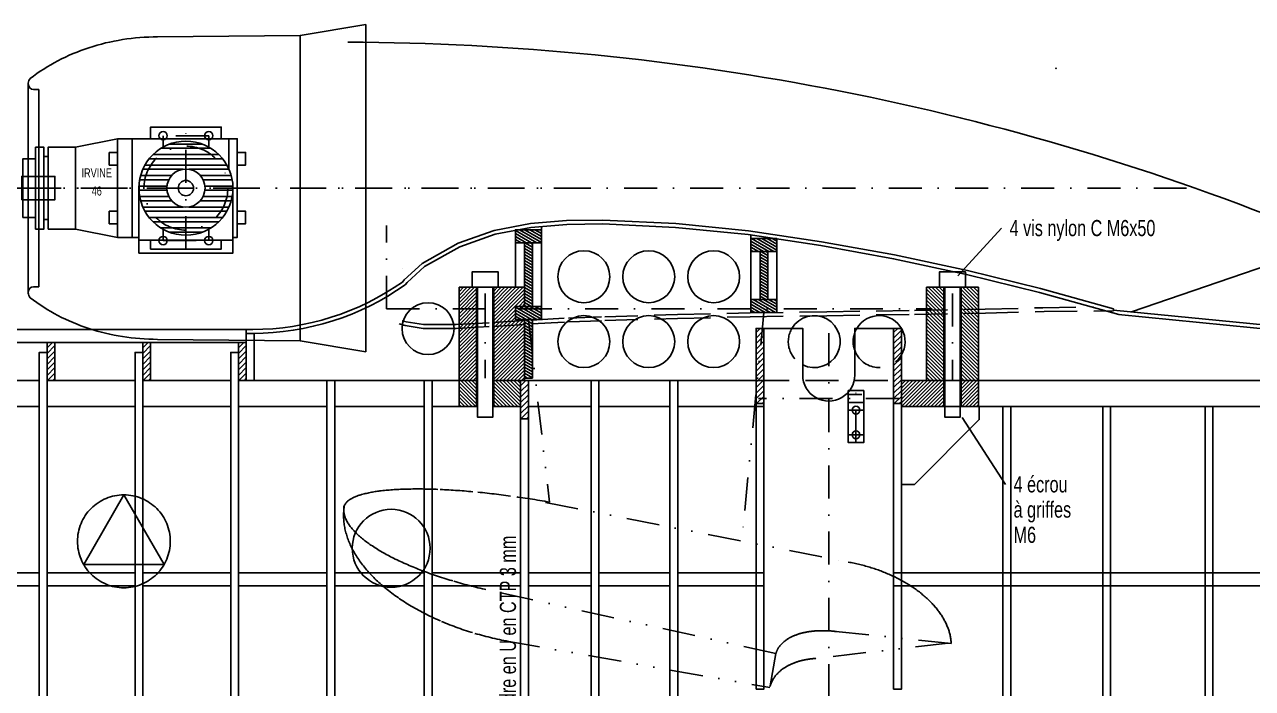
# Model space of a CAD drawing. Header units: millimetres. Extents: x 109 to 38194, y -453 to 956.
# Drawn here: x 578.3 to 1051.3, y 351 to 606.7 of the extents above; entities that cross this region are included whole.
import ezdxf

# ---------------------------------------------------------------- set-up
doc = ezdxf.new("R2010")
doc.units = ezdxf.units.MM
for name, pattern in [('DASHDOT', [25.4, 12.7, -6.35, 0, -6.35]), ('DASHED', [19.05, 12.7, -6.35]), ('DIVIDE', [31.75, 12.7, -6.35, 0, -6.35, 0, -6.35])]:
    doc.linetypes.add(name, pattern=pattern)
doc.layers.get('0').update_dxf_attribs({"linetype": 'CONTINUOUS'})
for name, color, linetype in [('55', 7, 'CONTINUOUS'), ('AXES$SECOND', 7, 'CONTINUOUS'), ('CARTOUCHE-1', 7, 'CONTINUOUS'), ('CARTOUCHE-2', 7, 'CONTINUOUS'), ('COTATION-2', 7, 'CONTINUOUS'), ('FORTS$SECOND', 7, 'CONTINUOUS'), ('HACHURAGE', 7, 'CONTINUOUS'), ('POINTILLES', 7, 'CONTINUOUS'), ('SYMBOLES-1', 7, 'CONTINUOUS')]:
    doc.layers.add(name, color=color, linetype=linetype)
doc.styles.get("Standard").update_dxf_attribs({"font": 'txt', "width": 0.75})

# ---------------------------------------------------------------- blocks, each defined once
blk = doc.blocks.new('*D66')
at = {"layer": 'COTATION-2', "color": 196, "linetype": 'CONTINUOUS'}
blk.add_line((0, 0), (16.705, -25.786), dxfattribs=at)
blk = doc.blocks.new('*O67')
at = {"layer": 'COTATION-2', "color": 166, "linetype": 'CONTINUOUS', "char_height": 6.219, "width": 100, "attachment_point": 1}
for s, insert in [('4\\~écrou', (3.109, 3.109)), ('à\\~griffes', (3.109, -6.61)), ('M6', (3.109, -16.329))]:
    blk.add_mtext(s, dxfattribs=dict(at, insert=insert))
blk = doc.blocks.new('*D68')
at = {"layer": 'COTATION-2', "color": 196, "linetype": 'CONTINUOUS'}
blk.add_line((0, 0), (16.787, 18.359), dxfattribs=at)
blk = doc.blocks.new('*O69')
at = {"layer": 'COTATION-2', "color": 166, "linetype": 'CONTINUOUS', "insert": (3.109, 3.109), "char_height": 6.219, "width": 100, "attachment_point": 1}
blk.add_mtext('4\\~vis\\~nylon\\~C\\~M6x50', dxfattribs=at)

msp = doc.modelspace()

# ---------------------------------------------------------------- linework, layer by layer
at = {"color": 2, "linetype": 'CONTINUOUS'}
msp.add_point((975.66, 589.91), dxfattribs=at)
at = {"layer": '55', "color": 7, "linetype": 'CONTINUOUS'}
for points in [[(663.76, 489.31), (468.18, 489.31), (468.18, 484.31), (663.76, 484.31)], [(587.02, 480.45), (584.02, 480.45), (584.02, 329.61), (587.02, 329.61)], [(623.89, 480.45), (620.89, 480.45), (620.89, 329.61), (623.89, 329.61)], [(660.76, 480.45), (657.76, 480.45), (657.76, 329.61), (660.76, 329.61)], [(697.83, 469.62), (694.83, 469.62), (694.83, 329.61), (697.83, 329.61)], [(735.29, 469.62), (732.29, 469.62), (732.29, 329.61), (735.29, 329.61)], [(772.39, 469.62), (769.39, 469.62), (769.39, 329.61), (772.39, 329.61)], [(799.56, 469.62), (796.56, 469.62), (796.56, 329.61), (799.56, 329.61)], [(829.92, 469.62), (826.92, 469.62), (826.92, 329.61), (829.92, 329.61)]]:
    msp.add_lwpolyline(points, close=True, dxfattribs=at)
at = {"layer": 'AXES$SECOND', "color": 214, "linetype": 'DASHDOT'}
for p, q in [((717.79, 497.3), (717.79, 529.31)), ((755.76, 503.15), (755.76, 470.6)), ((935.76, 503.15), (935.76, 469.62)), ((717.79, 497.3), (927.93, 497.3))]:
    msp.add_line(p, q, dxfattribs=at)
at = {"layer": 'AXES$SECOND', "color": 214, "linetype": 'DASHED'}
for points in [[(723.77, 492.61), (725.39, 492.23), (732.02, 491.22), (744.59, 491.19), (758.47, 491.96), (773.57, 492.92), (787.85, 493.69), (801.85, 494.23), (829.84, 495.01), (857.83, 495.7), (887.33, 496.11), (921.12, 496.62), (948.35, 497.11), (970.58, 497.67), (990.09, 497.94)], [(722.58, 491.42), (724.96, 490.79), (731.87, 489.73), (744.63, 489.69), (758.56, 490.47), (773.66, 491.42), (787.92, 492.2), (801.9, 492.73), (829.88, 493.51), (857.86, 494.2), (887.35, 494.61), (921.14, 495.12), (948.53, 495.61), (971.1, 496.17), (997.78, 496.51)]]:
    msp.add_lwpolyline(points, dxfattribs=at)
for centre, start, end in [((882.51, 484.62), 149.2416, 243.7403), ((907.51, 484.62), 149.2416, 199.5404), ((907.51, 484.62), 199.5421, 329.0492)]:
    msp.add_arc(centre, 10, start, end, dxfattribs=at)
at = {"layer": 'CARTOUCHE-1', "color": 214, "linetype": 'CONTINUOUS'}
for p, q in [((767.44, 527.41), (775.6, 522.7)), ((767.44, 526.25), (773.6, 522.7)), ((767.44, 525.1), (771.6, 522.7)), ((768.94, 527.7), (777.44, 522.79)), ((770.94, 527.7), (777.44, 523.94)), ((772.94, 527.7), (777.44, 525.1)), ((774.94, 527.7), (777.44, 526.25)), ((776.94, 527.7), (777.44, 527.41)), ((767.44, 523.94), (769.6, 522.7)), ((767.44, 522.79), (767.6, 522.7)), ((770.94, 521.6), (773.94, 519.87)), ((770.94, 520.45), (773.94, 518.72)), ((771.04, 522.7), (773.94, 521.02)), ((773.04, 522.7), (773.94, 522.18)), ((858.14, 523.27), (865, 519.3)), ((858.14, 522.11), (863, 519.3)), ((858.14, 520.96), (861, 519.3)), ((858.34, 524.3), (867, 519.3)), ((860.34, 524.3), (868.14, 519.8)), ((862.34, 524.3), (868.14, 520.96)), ((864.34, 524.3), (868.14, 522.11)), ((866.34, 524.3), (868.14, 523.27)), ((770.94, 519.29), (773.94, 517.56)), ((770.94, 518.14), (773.94, 516.41)), ((770.94, 516.98), (773.94, 515.25)), ((770.94, 515.83), (773.94, 514.1)), ((858.14, 519.8), (859, 519.3)), ((861.64, 518.32), (864.64, 516.59)), ((861.64, 517.17), (864.64, 515.43)), ((861.64, 516.01), (864.64, 514.28)), ((861.93, 519.3), (864.64, 517.74)), ((863.93, 519.3), (864.64, 518.9)), ((770.94, 514.67), (773.94, 512.94)), ((770.94, 513.52), (773.94, 511.79)), ((770.94, 512.36), (773.94, 510.63)), ((770.94, 511.21), (773.94, 509.48)), ((861.64, 514.86), (864.64, 513.12)), ((861.64, 513.7), (864.64, 511.97)), ((861.64, 512.55), (864.64, 510.81)), ((861.64, 511.39), (864.64, 509.66)), ((770.94, 510.06), (773.94, 508.32)), ((770.94, 508.9), (773.94, 507.17)), ((770.94, 507.75), (773.94, 506.01)), ((770.94, 506.59), (773.94, 504.86)), ((861.64, 510.24), (864.64, 508.51)), ((861.64, 509.08), (864.64, 507.35)), ((861.64, 507.93), (864.64, 506.2)), ((861.64, 506.77), (864.64, 505.04)), ((770.94, 505.44), (773.94, 503.7)), ((770.94, 504.28), (773.94, 502.55)), ((770.94, 503.13), (773.94, 501.39)), ((770.94, 501.97), (773.94, 500.24)), ((861.64, 505.62), (864.64, 503.89)), ((861.64, 504.46), (864.64, 502.73)), ((861.64, 503.31), (864.64, 501.58)), ((861.64, 502.15), (863.86, 500.87)), ((767.44, 497.85), (775.6, 493.15)), ((767.44, 496.7), (773.6, 493.15)), ((768.94, 498.15), (777.44, 493.24)), ((770.94, 500.82), (773.94, 499.09)), ((770.94, 499.66), (773.57, 498.15)), ((770.94, 498.51), (771.57, 498.15)), ((770.94, 498.15), (777.44, 494.39)), ((772.94, 498.15), (777.44, 495.54)), ((774.94, 498.15), (777.44, 496.7)), ((776.94, 498.15), (777.44, 497.85)), ((858.14, 500.17), (865.59, 495.87)), ((858.14, 499.02), (863.59, 495.87)), ((858.14, 497.86), (861.59, 495.87)), ((858.14, 496.71), (859.59, 495.87)), ((858.93, 500.87), (867.59, 495.87)), ((860.93, 500.87), (868.14, 496.71)), ((861.64, 501), (861.86, 500.87)), ((862.93, 500.87), (868.14, 497.86)), ((864.93, 500.87), (868.14, 499.02)), ((866.93, 500.87), (868.14, 500.17)), ((767.44, 495.54), (771.6, 493.15)), ((767.44, 494.39), (769.6, 493.15)), ((767.44, 493.24), (767.6, 493.15)), ((770.94, 492.05), (773.94, 490.32)), ((771.04, 493.15), (773.94, 491.47)), ((773.04, 493.15), (773.94, 492.63)), ((770.94, 490.89), (773.94, 489.16)), ((770.94, 489.74), (773.94, 488.01)), ((770.94, 488.59), (773.94, 486.85)), ((770.94, 487.43), (773.94, 485.7)), ((770.94, 486.28), (773.94, 484.54)), ((770.94, 485.12), (773.94, 483.39)), ((770.94, 483.97), (773.94, 482.23)), ((770.94, 482.81), (773.94, 481.08)), ((770.94, 481.66), (773.94, 479.92)), ((770.94, 480.5), (773.94, 478.77)), ((770.94, 479.35), (773.94, 477.62)), ((770.94, 478.19), (773.94, 476.46)), ((770.94, 477.04), (773.94, 475.31)), ((770.94, 475.88), (773.94, 474.15)), ((770.94, 474.73), (773.94, 473)), ((770.94, 473.57), (773.94, 471.84)), ((770.94, 472.42), (773.94, 470.69)), ((770.94, 471.26), (772.09, 470.6))]:
    msp.add_line(p, q, dxfattribs=at)
at = {"layer": 'CARTOUCHE-1', "color": 7, "linetype": 'CONTINUOUS'}
for p, q in [((468.18, 489.31), (663.76, 489.31)), ((916.74, 469.62), (925.76, 469.62)), ((616.6, 425.59), (601.13, 398.76)), ((616.6, 425.59), (632.08, 398.76)), ((601.13, 398.76), (632.08, 398.76))]:
    msp.add_line(p, q, dxfattribs=at)
at = {"layer": 'CARTOUCHE-1', "color": 155, "linetype": 'DASHDOT'}
for p, q in [((888.09, 296.73), (888.09, 489.73)), ((898.59, 445.73), (898.59, 465.73)), ((915.09, 462.73), (861.09, 462.73)), ((901.59, 458.23), (895.59, 458.23)), ((901.59, 448.73), (895.59, 448.73))]:
    msp.add_line(p, q, dxfattribs=at)
at = {"layer": 'CARTOUCHE-1', "color": 155, "linetype": 'DASHED'}
for p, q in [((895.59, 464.23), (900.86, 464.23)), ((895.59, 461.23), (901.59, 461.23))]:
    msp.add_line(p, q, dxfattribs=at)
at = {"layer": 'CARTOUCHE-1', "color": 214, "linetype": 'CONTINUOUS'}
for points in [[(767.44, 522.7), (777.44, 522.7), (777.44, 527.7), (767.44, 527.7)], [(770.94, 522.7), (773.94, 522.7), (773.94, 498.15), (770.94, 498.15)], [(858.14, 519.3), (868.14, 519.3), (868.14, 524.3), (858.14, 524.3)], [(861.64, 519.3), (864.64, 519.3), (864.64, 500.87), (861.64, 500.87)], [(767.44, 493.15), (777.44, 493.15), (777.44, 498.15), (767.44, 498.15)], [(858.14, 495.87), (868.14, 495.87), (868.14, 500.87), (858.14, 500.87)], [(770.94, 493.15), (773.94, 493.15), (773.94, 470.6), (770.94, 470.6)]]:
    msp.add_lwpolyline(points, close=True, dxfattribs=at)
at = {"layer": 'CARTOUCHE-1', "color": 155, "linetype": 'CONTINUOUS'}
msp.add_lwpolyline([(895.59, 465.73), (901.59, 465.73), (901.59, 445.73), (895.59, 445.73)], close=True, dxfattribs=at)
at = {"layer": 'CARTOUCHE-1', "color": 7, "linetype": 'CONTINUOUS'}
msp.add_lwpolyline([(634.47, 407.71, 0.049087), (634.13, 411.2, 0.049093), (633.11, 414.55, 0.049104), (631.46, 417.64, 0.049119), (629.24, 420.35, 0.049135), (626.53, 422.58, 0.049149), (623.44, 424.23, 0.049161), (620.09, 425.25, 0.049167), (616.6, 425.59, 0.049167), (613.11, 425.25, 0.049161), (609.76, 424.23, 0.049149), (606.67, 422.58, 0.049135), (603.96, 420.35, 0.049119), (601.74, 417.64, 0.049104), (600.09, 414.55, 0.049093), (599.07, 411.2, 0.049087), (598.73, 407.71, 0.049087), (599.07, 404.22, 0.049093), (600.09, 400.86, 0.049104), (601.74, 397.77, 0.049119), (603.96, 395.06, 0.049135), (606.67, 392.83, 0.049149), (609.76, 391.18, 0.049161), (613.11, 390.16, 0.049167), (616.6, 389.82, 0.049167), (620.09, 390.16, 0.049161), (623.44, 391.18, 0.049149), (626.53, 392.83, 0.049135), (629.24, 395.06, 0.049119), (631.46, 397.77, 0.049104), (633.11, 400.86, 0.049093), (634.13, 404.22, 0.049087)], format="xyb", close=True, dxfattribs=at)
at = {"layer": 'CARTOUCHE-1', "color": 155, "linetype": 'CONTINUOUS'}
for centre in [(898.59, 458.23), (898.59, 448.73)]:
    msp.add_circle(centre, 1.5, dxfattribs=at)
at = {"layer": 'CARTOUCHE-1', "color": 7, "linetype": 'CONTINUOUS'}
msp.add_point((863.09, 470.6), dxfattribs=at)
at = {"layer": 'CARTOUCHE-2', "color": 116, "linetype": 'CONTINUOUS'}
for p, q in [((684.52, 602.54), (709.77, 606.74)), ((709.77, 606.74), (709.77, 480.75)), ((684.52, 602.54), (629.52, 601.99)), ((684.52, 484.95), (684.52, 602.54)), ((579.79, 584.15), (579.79, 583.74)), ((579.79, 503.75), (579.79, 583.74)), ((581.79, 581.74), (583.8, 581.74)), ((583.8, 581.74), (583.8, 505.75)), ((579.79, 503.34), (579.79, 503.75)), ((581.79, 505.75), (583.8, 505.75)), ((684.52, 484.95), (629.52, 485.5)), ((684.52, 484.95), (709.77, 480.75))]:
    msp.add_line(p, q, dxfattribs=at)
at = {"layer": 'CARTOUCHE-2', "color": 195, "linetype": 'DASHDOT'}
for p, q in [((640.5, 520.24), (640.5, 567.24)), ((574.5, 543.74), (663.5, 543.74))]:
    msp.add_line(p, q, dxfattribs=at)
at = {"layer": 'CARTOUCHE-2', "color": 195, "linetype": 'CONTINUOUS'}
for p, q in [((597.92, 559.5), (614.17, 562.73)), ((650.1, 559.09), (630.9, 559.09)), ((634.19, 560.71), (646.81, 560.71)), ((654.63, 555.05), (626.37, 555.05)), ((627.83, 556.67), (653.17, 556.67)), ((639.41, 551.01), (623.92, 551.01)), ((624.73, 552.63), (656.27, 552.63)), ((657.08, 551.01), (641.58, 551.01)), ((633.9, 546.98), (622.69, 546.98)), ((623.06, 548.59), (634.97, 548.59)), ((646.03, 548.59), (657.94, 548.59)), ((658.31, 546.98), (647.1, 546.98)), ((633.9, 540.51), (622.69, 540.51)), ((658.31, 540.51), (647.1, 540.51)), ((647.8, 542.94), (658.48, 542.94)), ((623.06, 538.9), (634.97, 538.9)), ((639.41, 536.47), (623.92, 536.47)), ((624.73, 534.86), (656.27, 534.86)), ((657.08, 536.47), (641.58, 536.47)), ((646.03, 538.9), (657.94, 538.9)), ((654.63, 532.44), (626.37, 532.44)), ((627.83, 530.82), (653.17, 530.82)), ((597.92, 527.99), (614.17, 524.76)), ((650.1, 528.4), (630.9, 528.4)), ((634.19, 526.78), (646.81, 526.78))]:
    msp.add_line(p, q, dxfattribs=at)
at = {"layer": 'CARTOUCHE-2', "color": 215, "linetype": 'DASHDOT'}
msp.add_line((528.75, 543.74), (1029.19, 543.74), dxfattribs=at)
at = {"layer": 'CARTOUCHE-2', "color": 116, "linetype": 'DASHDOT'}
msp.add_line((579.79, 543.74), (709.77, 543.74), dxfattribs=at)
at = {"layer": 'CARTOUCHE-2', "color": 253, "linetype": 'DASHDOT'}
msp.add_line((794.94, 543.74), (680.66, 543.74), dxfattribs=at)
at = {"layer": 'CARTOUCHE-2', "color": 215, "linetype": 'CONTINUOUS'}
msp.add_line((1073.12, 519.57), (1004.77, 496.07), dxfattribs=at)
at = {"layer": 'CARTOUCHE-2', "color": 116, "linetype": 'CONTINUOUS'}
for points in [[(629.52, 601.99, 0.039114), (616.1, 600.94, 0.04004), (603.16, 597.83, 0.041881), (591.17, 592.78, 0.044581), (580.56, 585.96)], [(629.52, 485.5, -0.039114), (616.1, 486.55, -0.04004), (603.16, 489.65, -0.041881), (591.17, 494.71, -0.044581), (580.56, 501.53)]]:
    msp.add_lwpolyline(points, format="xyb", dxfattribs=at)
at = {"layer": 'CARTOUCHE-2', "color": 215, "linetype": 'CONTINUOUS'}
msp.add_lwpolyline([(1073.45, 526.88, 0.048547), (892.57, 581.07, 0.047619), (702.85, 599.98)], format="xyb", dxfattribs=at)
at = {"layer": 'CARTOUCHE-2', "color": 195, "linetype": 'CONTINUOUS'}
for points in [[(654.1, 562.73), (654.1, 567.24), (626.9, 567.24), (626.9, 562.73)], [(622.4, 524.76), (619.82, 524.76), (619.82, 562.73), (644.44, 562.73)], [(644.44, 562.73), (657.04, 562.73), (657.04, 550.85)], [(658.6, 524.76), (660.27, 524.76), (660.27, 562.73), (657.04, 562.73), (657.04, 553.86)], [(633.19, 544.55), (622.5, 544.55), (622.5, 542.94), (633.19, 542.94)], [(658.5, 543.74), (658.5, 544.55), (647.8, 544.55)], [(622.4, 543.74), (622.4, 523.74), (658.6, 523.74), (658.6, 543.74)], [(626.9, 523.74), (626.9, 520.24), (654.1, 520.24), (654.1, 523.74)]]:
    msp.add_lwpolyline(points, dxfattribs=at)
at = {"layer": 'CARTOUCHE-2', "color": 195, "linetype": 'DASHDOT'}
for points in [[(649.3, 559.45), (649.3, 563.94), (631.7, 563.94), (631.7, 559.45)], [(631.7, 528.04), (631.7, 523.54), (649.3, 523.54), (649.3, 528.04)]]:
    msp.add_lwpolyline(points, dxfattribs=at)
at = {"layer": 'CARTOUCHE-2', "color": 195, "linetype": 'CONTINUOUS'}
for points in [[(582.58, 527.99), (585.81, 527.99), (585.81, 559.5), (582.58, 559.5)], [(587.42, 527.99), (597.92, 527.99), (597.92, 559.5), (587.42, 559.5)], [(614.17, 524.76), (619.82, 524.76), (619.82, 562.73), (614.17, 562.73)], [(577.73, 532.44), (582.58, 532.44), (582.58, 555.05), (577.73, 555.05)], [(585.81, 531.63), (587.42, 531.63), (587.42, 555.86), (585.81, 555.86)], [(610.94, 557.48), (614.17, 557.48), (614.17, 552.63), (610.94, 552.63)], [(660.27, 557.48), (663.5, 557.48), (663.5, 552.63), (660.27, 552.63)], [(610.94, 530.01), (614.17, 530.01), (614.17, 534.86), (610.94, 534.86)], [(660.27, 530.01), (663.5, 530.01), (663.5, 534.86), (660.27, 534.86)], [(658.6, 523.74), (622.4, 523.74), (622.4, 518.74), (658.6, 518.74)]]:
    msp.add_lwpolyline(points, close=True, dxfattribs=at)
at = {"layer": 'CARTOUCHE-2', "color": 215, "linetype": 'CONTINUOUS'}
msp.add_lwpolyline([(577.25, 539.27), (590.02, 539.27), (590.02, 548.22), (577.25, 548.22)], close=True, dxfattribs=at)
at = {"layer": 'CARTOUCHE-2', "color": 214, "linetype": 'CONTINUOUS'}
msp.add_lwpolyline([(767.44, 527.7), (767.44, 527.7)], dxfattribs=at)
at = {"layer": 'CARTOUCHE-2', "color": 195, "linetype": 'CONTINUOUS'}
for centre, radius in [((631.7, 563.94), 1.6), ((649.3, 563.94), 1.6), ((640.5, 543.74), 18.1), ((640.5, 543.74), 7.35), ((640.5, 543.74), 2.94), ((631.7, 523.54), 1.6), ((649.3, 523.54), 1.6)]:
    msp.add_circle(centre, radius, dxfattribs=at)
at = {"layer": 'CARTOUCHE-2', "color": 195, "linetype": 'DASHDOT'}
msp.add_circle((640.5, 543.74), 16.16, dxfattribs=at)
at = {"layer": 'CARTOUCHE-2', "color": 116, "linetype": 'CONTINUOUS'}
for centre, radius, start, end in [((582.29, 584.15), 2.5, 133.5751, 180), ((581.79, 583.74), 2, 180, 270), ((581.79, 503.75), 2, 90, 180), ((582.29, 503.34), 2.5, 180, 226.4249)]:
    msp.add_arc(centre, radius, start, end, dxfattribs=at)
at = {"layer": 'COTATION-2', "color": 26, "linetype": 'DIVIDE'}
for p, q in [((772.44, 493.15), (780.55, 422.8)), ((863.14, 495.87), (854.63, 407.78)), ((778.96, 422.69), (895.61, 399.7)), ((867.75, 364.5), (757.23, 388.85)), ((764.14, 369.27), (865.42, 351.34)), ((890.86, 372.97), (935.27, 368.35)), ((867.75, 364.5), (865.42, 351.34)), ((934.1, 368.47), (882.98, 362.6))]:
    msp.add_line(p, q, dxfattribs=at)
for points in [[(701.3, 420.79, -0.196127), (703.31, 423.57, -0.085205), (708.18, 425.71, -0.040238), (715.72, 427.15, -0.023695), (725.65, 427.82, -0.016384), (737.59, 427.7, -0.012747), (751.07, 426.8, -0.010895), (765.57, 425.14, -0.010101), (780.55, 422.8)], [(701.58, 421.64, 0.085049), (701.56, 413.59, 0.073773), (704.28, 405.36, 0.059145), (709.62, 397.28, 0.046898), (717.38, 389.64, 0.038277), (727.27, 382.76, 0.032707), (738.9, 376.88, 0.029426), (751.83, 372.24, 0.027909), (765.56, 369.02)], [(757.23, 388.85, -0.017392), (743.7, 392.32, -0.01978), (731.28, 396.5, -0.024573), (720.48, 401.2, -0.033809), (711.78, 406.25, -0.052363), (705.54, 411.41, -0.090298), (702.02, 416.47, -0.14541), (701.36, 421.22)], [(935.27, 368.35, 0.075326), (934.06, 374.17, 0.063503), (931.05, 379.9, 0.052002), (926.36, 385.32, 0.043191), (920.19, 390.2, 0.037224), (912.8, 394.33, 0.033619), (904.49, 397.54, 0.031933), (895.61, 399.7)], [(891.08, 372.95, 0.028217), (886.21, 373.28, 0.031692), (881.61, 373.06, 0.037393), (877.44, 372.27, 0.04609), (873.85, 370.96, 0.058357), (870.97, 369.16, 0.072942), (868.9, 366.94, 0.084153), (867.72, 364.38)], [(883.16, 362.61, 0.034802), (878.81, 362.04, 0.03991), (874.87, 360.91, 0.046907), (871.48, 359.26, 0.05554), (868.73, 357.15, 0.064354), (866.71, 354.64, 0.070285), (865.5, 351.8)]]:
    msp.add_lwpolyline(points, format="xyb", dxfattribs=at)
at = {"layer": 'FORTS$SECOND', "color": 214, "linetype": 'CONTINUOUS'}
msp.add_line((997.78, 496.51), (997.77, 497.3), dxfattribs=at)
at = {"layer": 'FORTS$SECOND', "color": 7, "linetype": 'CONTINUOUS'}
for points in [[(750.76, 505.56), (760.76, 505.56), (760.76, 511.56), (750.76, 511.56)], [(930.76, 505.56), (940.76, 505.56), (940.76, 511.56), (930.76, 511.56)], [(752.76, 505.56), (758.76, 505.56), (758.76, 455.56), (752.76, 455.56)], [(932.76, 505.56), (938.76, 505.56), (938.76, 455.56), (932.76, 455.56)], [(916.09, 459.62), (946.09, 459.62), (946.09, 454.62), (921.09, 429.62), (916.09, 429.62), (916.09, 459.62)]]:
    msp.add_lwpolyline(points, close=True, dxfattribs=at)
for points in [[(955.19, 269.08), (955.19, 310.76), (955.19, 459.62)], [(958.19, 269.08), (958.19, 310.76), (958.19, 459.62)], [(993.61, 273.63), (993.61, 310.76), (993.61, 459.62)], [(996.61, 273.98), (996.61, 310.76), (996.61, 459.62)], [(1033.04, 278.3), (1033.04, 310.76), (1033.04, 459.62)], [(1036.04, 278.65), (1036.04, 310.76), (1036.04, 459.62)]]:
    msp.add_lwpolyline(points, dxfattribs=at)
at = {"layer": 'HACHURAGE', "color": 214, "linetype": 'CONTINUOUS'}
for p, q in [((777.44, 522.7), (777.44, 529.03)), ((858.14, 519.3), (858.14, 525.69)), ((767.44, 522.7), (767.44, 505.56)), ((777.44, 522.7), (777.44, 498.15)), ((858.14, 519.3), (858.14, 500.87)), ((868.14, 519.3), (868.14, 500.87)), ((745.76, 505.26), (746.06, 505.56)), ((745.76, 503.85), (747.47, 505.56)), ((745.76, 502.43), (748.88, 505.56)), ((745.76, 501.02), (750.3, 505.56)), ((745.76, 499.61), (751.71, 505.56)), ((745.76, 498.19), (752.46, 504.89)), ((745.76, 496.78), (752.46, 503.48)), ((745.76, 495.37), (752.46, 502.07)), ((759.06, 505.47), (759.14, 505.56)), ((759.06, 504.06), (760.55, 505.56)), ((759.06, 502.65), (761.97, 505.56)), ((759.06, 501.24), (763.38, 505.56)), ((759.06, 499.83), (764.79, 505.56)), ((759.06, 498.42), (766.2, 505.56)), ((759.06, 497.01), (767.61, 505.56)), ((759.06, 495.59), (769.02, 505.56)), ((759.06, 494.18), (770.43, 505.56)), ((759.06, 492.77), (770.94, 504.65)), ((759.06, 491.36), (770.94, 503.24)), ((759.06, 489.95), (770.94, 501.83)), ((932.46, 498.12), (925.76, 504.82)), ((932.46, 496.71), (925.76, 503.41)), ((932.46, 495.29), (925.76, 501.99)), ((932.46, 499.53), (926.44, 505.56)), ((932.46, 500.95), (927.85, 505.56)), ((932.46, 502.36), (929.26, 505.56)), ((932.46, 503.77), (930.68, 505.56)), ((932.46, 505.18), (932.09, 505.56)), ((945.76, 498.04), (939.06, 504.74)), ((945.76, 496.63), (939.06, 503.33)), ((945.76, 495.22), (939.06, 501.92)), ((945.76, 499.46), (939.66, 505.56)), ((945.76, 500.87), (941.07, 505.56)), ((945.76, 502.28), (942.49, 505.56)), ((945.76, 503.7), (943.9, 505.56)), ((945.76, 505.11), (945.31, 505.56)), ((745.76, 493.96), (752.46, 500.66)), ((745.76, 492.54), (752.46, 499.24)), ((745.76, 491.13), (752.46, 497.83)), ((759.06, 488.54), (767.44, 496.92)), ((768.67, 498.15), (770.94, 500.42)), ((770.08, 498.15), (770.94, 499.01)), ((858.14, 500.87), (858.14, 495.71)), ((932.46, 493.88), (925.76, 500.58)), ((932.46, 492.47), (925.76, 499.17)), ((932.46, 491.06), (925.76, 497.76)), ((945.76, 493.81), (939.06, 500.51)), ((945.76, 492.39), (939.06, 499.09)), ((945.76, 490.98), (939.06, 497.68)), ((997.77, 496.76), (1073.8, 489.31)), ((745.76, 489.72), (752.46, 496.42)), ((745.76, 488.31), (752.46, 495.01)), ((745.76, 486.89), (752.46, 493.59)), ((745.76, 485.48), (752.46, 492.18)), ((759.06, 487.13), (767.44, 495.51)), ((759.06, 485.71), (767.44, 494.1)), ((759.06, 484.3), (767.9, 493.15)), ((759.06, 482.89), (769.32, 493.15)), ((759.06, 481.48), (770.73, 493.15)), ((759.06, 480.07), (770.94, 491.95)), ((932.46, 489.64), (925.76, 496.34)), ((932.46, 488.23), (925.76, 494.93)), ((932.46, 486.82), (925.76, 493.52)), ((932.46, 485.41), (925.76, 492.11)), ((945.76, 489.57), (939.06, 496.27)), ((945.76, 488.15), (939.06, 494.85)), ((945.76, 486.74), (939.06, 493.44)), ((945.76, 485.33), (939.06, 492.03)), ((999.65, 495.07), (1072.35, 487.82)), ((663.76, 489.31), (666.26, 489.31)), ((663.76, 489.31), (666.26, 489.31)), ((745.76, 484.07), (752.46, 490.77)), ((745.76, 482.65), (752.46, 489.35)), ((745.76, 481.24), (752.46, 487.94)), ((759.06, 478.66), (770.94, 490.54)), ((759.06, 477.25), (770.94, 489.13)), ((759.06, 475.83), (770.94, 487.72)), ((932.46, 483.99), (925.76, 490.69)), ((932.46, 482.58), (925.76, 489.28)), ((932.46, 481.17), (925.76, 487.87)), ((945.76, 483.92), (939.06, 490.62)), ((945.76, 482.5), (939.06, 489.2)), ((945.76, 481.09), (939.06, 487.79)), ((745.76, 479.83), (752.46, 486.53)), ((745.76, 478.42), (752.46, 485.12)), ((745.76, 477), (752.46, 483.7)), ((759.06, 474.42), (770.94, 486.31)), ((759.06, 473.01), (770.94, 484.9)), ((759.06, 471.6), (770.94, 483.48)), ((932.46, 479.75), (925.76, 486.45)), ((932.46, 478.34), (925.76, 485.04)), ((932.46, 476.93), (925.76, 483.63)), ((945.76, 479.68), (939.06, 486.38)), ((945.76, 478.26), (939.06, 484.96)), ((945.76, 476.85), (939.06, 483.55)), ((745.76, 475.59), (752.46, 482.29)), ((745.76, 474.18), (752.46, 480.88)), ((745.76, 472.76), (752.46, 479.46)), ((745.76, 471.35), (752.46, 478.05)), ((759.06, 470.19), (770.94, 482.07)), ((759.9, 469.62), (770.94, 480.66)), ((761.31, 469.62), (770.94, 479.25)), ((762.72, 469.62), (770.94, 477.84)), ((932.46, 475.52), (925.76, 482.22)), ((932.46, 474.1), (925.76, 480.8)), ((932.46, 472.69), (925.76, 479.39)), ((932.46, 471.28), (925.76, 477.98)), ((945.76, 475.44), (939.06, 482.14)), ((945.76, 474.03), (939.06, 480.73)), ((945.76, 472.61), (939.06, 479.31)), ((945.76, 471.2), (939.06, 477.9)), ((745.76, 469.94), (752.46, 476.64)), ((746.85, 469.62), (752.46, 475.23)), ((748.26, 469.62), (752.46, 473.81)), ((764.13, 469.62), (770.94, 476.43)), ((765.54, 469.62), (770.94, 475.02)), ((766.96, 469.62), (770.94, 473.6)), ((932.46, 469.86), (925.76, 476.56)), ((931.3, 469.62), (925.76, 475.15)), ((929.88, 469.62), (925.76, 473.74)), ((945.76, 469.79), (939.06, 476.49)), ((944.52, 469.62), (939.06, 475.08)), ((943.11, 469.62), (939.06, 473.66)), ((745.76, 468.84), (752.46, 462.14)), ((746.39, 469.62), (752.46, 463.55)), ((747.81, 469.62), (752.46, 464.96)), ((749.22, 469.62), (752.46, 466.38)), ((749.68, 469.62), (752.46, 472.4)), ((750.64, 469.62), (752.46, 467.79)), ((751.09, 469.62), (752.46, 470.99)), ((752.05, 469.62), (752.46, 469.21)), ((759.06, 468.87), (768.32, 459.62)), ((759.73, 469.62), (769.39, 459.96)), ((761.15, 469.62), (769.39, 461.37)), ((762.56, 469.62), (769.39, 462.78)), ((763.98, 469.62), (769.39, 464.2)), ((765.39, 469.62), (769.39, 465.61)), ((766.8, 469.62), (769.39, 467.03)), ((768.22, 469.62), (769.39, 468.44)), ((768.37, 469.62), (770.94, 472.19)), ((769.78, 469.62), (770.94, 470.78)), ((916.23, 469.62), (916.09, 469.47)), ((917.65, 469.62), (916.09, 468.06)), ((919.06, 469.62), (916.09, 466.64)), ((920.47, 469.62), (916.09, 465.23)), ((921.89, 469.62), (916.09, 463.82)), ((923.3, 469.62), (916.09, 462.4)), ((924.72, 469.62), (916.09, 460.99)), ((926.13, 469.62), (916.13, 459.62)), ((927.55, 469.62), (917.55, 459.62)), ((928.96, 469.62), (918.96, 459.62)), ((930.37, 469.62), (920.37, 459.62)), ((931.79, 469.62), (921.79, 459.62)), ((932.46, 468.87), (923.2, 459.62)), ((928.47, 469.62), (925.76, 472.33)), ((927.06, 469.62), (925.76, 470.91)), ((941.69, 469.62), (939.06, 472.25)), ((940.28, 469.62), (939.06, 470.84)), ((939.47, 469.62), (939.06, 469.21)), ((940.88, 469.62), (939.06, 467.79)), ((942.3, 469.62), (939.06, 466.38)), ((943.71, 469.62), (939.06, 464.96)), ((945.13, 469.62), (939.06, 463.55)), ((945.76, 468.84), (939.06, 462.14)), ((745.76, 467.42), (752.46, 460.72)), ((745.76, 466.01), (752.15, 459.62)), ((745.76, 464.59), (750.74, 459.62)), ((759.06, 467.46), (766.9, 459.62)), ((759.06, 466.05), (765.49, 459.62)), ((759.06, 464.63), (764.08, 459.62)), ((932.46, 467.46), (924.62, 459.62)), ((932.46, 466.05), (926.03, 459.62)), ((932.46, 464.63), (927.45, 459.62)), ((945.76, 467.42), (939.06, 460.72)), ((945.76, 466.01), (939.37, 459.62)), ((945.76, 464.59), (940.78, 459.62)), ((745.76, 463.18), (749.32, 459.62)), ((745.76, 461.76), (747.91, 459.62)), ((745.76, 460.35), (746.49, 459.62)), ((759.06, 463.22), (762.66, 459.62)), ((759.06, 461.8), (761.25, 459.62)), ((759.06, 460.39), (759.83, 459.62)), ((932.46, 463.22), (928.86, 459.62)), ((932.46, 461.8), (930.27, 459.62)), ((932.46, 460.39), (931.69, 459.62)), ((945.76, 463.18), (942.2, 459.62)), ((945.76, 461.76), (943.61, 459.62)), ((945.76, 460.35), (945.03, 459.62))]:
    msp.add_line(p, q, dxfattribs=at)
at = {"layer": 'HACHURAGE', "color": 155, "linetype": 'CONTINUOUS'}
for p, q in [((860.09, 488.11), (861.71, 489.73)), ((860.09, 485.99), (863.09, 488.99)), ((913.09, 488.11), (914.71, 489.73)), ((913.09, 485.99), (916.09, 488.99)), ((860.09, 483.87), (863.09, 486.87)), ((860.09, 481.75), (863.09, 484.75)), ((860.09, 479.63), (863.09, 482.63)), ((913.09, 483.87), (916.09, 486.87)), ((913.09, 481.75), (916.09, 484.75)), ((913.09, 479.63), (916.09, 482.63)), ((860.09, 477.5), (863.09, 480.5)), ((860.09, 475.38), (863.09, 478.38)), ((913.09, 477.5), (916.09, 480.5)), ((913.09, 475.38), (916.09, 478.38)), ((860.09, 473.26), (863.09, 476.26)), ((860.09, 471.14), (863.09, 474.14)), ((913.09, 473.26), (916.09, 476.26)), ((913.09, 471.14), (916.09, 474.14)), ((860.09, 469.02), (863.09, 472.02)), ((860.09, 466.9), (863.09, 469.9)), ((913.09, 469.02), (916.09, 472.02)), ((913.09, 466.9), (916.09, 469.9)), ((860.09, 464.78), (863.09, 467.78)), ((860.09, 462.66), (863.09, 465.66)), ((860.28, 460.73), (863.09, 463.53)), ((913.09, 464.78), (916.09, 467.78)), ((913.09, 462.66), (916.09, 465.66)), ((913.28, 460.73), (916.09, 463.53)), ((862.41, 460.73), (863.09, 461.41)), ((915.41, 460.73), (916.09, 461.41))]:
    msp.add_line(p, q, dxfattribs=at)
at = {"layer": 'HACHURAGE', "color": 157, "linetype": 'CONTINUOUS'}
for p, q in [((584.02, 469.62), (549.96, 469.62)), ((620.89, 469.62), (587.02, 469.62)), ((657.76, 469.62), (623.89, 469.62)), ((745.76, 469.62), (660.76, 469.62)), ((549.96, 459.62), (584.02, 459.62)), ((587.02, 459.62), (620.89, 459.62)), ((623.89, 459.62), (657.76, 459.62)), ((660.76, 459.62), (694.83, 459.62)), ((697.83, 459.62), (732.29, 459.62)), ((735.29, 459.62), (752.76, 459.62)), ((758.76, 459.62), (769.39, 459.62)), ((772.39, 459.62), (796.56, 459.62)), ((799.56, 459.62), (826.92, 459.62)), ((584.02, 395.61), (549.96, 395.61)), ((620.89, 395.61), (587.02, 395.61)), ((657.76, 395.61), (623.89, 395.61)), ((694.83, 395.61), (660.76, 395.61)), ((732.29, 395.61), (697.83, 395.61)), ((769.39, 395.61), (735.29, 395.61)), ((796.56, 395.61), (772.39, 395.61)), ((826.92, 395.61), (799.56, 395.61)), ((549.96, 390.61), (584.02, 390.61)), ((587.02, 390.61), (620.89, 390.61)), ((623.89, 390.61), (657.76, 390.61)), ((660.76, 390.61), (694.83, 390.61)), ((697.83, 390.61), (732.29, 390.61)), ((735.29, 390.61), (769.39, 390.61)), ((772.39, 390.61), (796.56, 390.61)), ((799.56, 390.61), (826.92, 390.61))]:
    msp.add_line(p, q, dxfattribs=at)
at = {"layer": 'HACHURAGE', "color": 214, "linetype": 'CONTINUOUS'}
for points in [[(997.77, 497.3), (969.62, 505.04), (941.49, 511.95), (913.38, 518.02), (885.29, 523.09), (857.21, 527.31), (829.16, 530.06), (801.14, 531.45), (787.15, 531.23), (773.18, 530.06), (759.23, 527.45), (745.33, 522.49), (731.49, 514.69), (724.61, 508.41), (723.88, 507.58)], [(999.79, 495.03), (969.24, 503.59), (941.16, 510.49), (913.09, 516.55), (885.04, 521.61), (857.03, 525.83), (829.05, 528.56), (801.14, 529.95), (787.23, 529.73), (773.38, 528.58), (759.62, 526), (745.95, 521.12), (732.41, 513.51), (725.72, 507.39), (724.89, 506.46)]]:
    msp.add_lwpolyline(points, dxfattribs=at)
for points in [[(752.46, 469.62), (745.76, 469.62), (745.76, 505.56), (752.46, 505.56)], [(770.94, 493.15), (767.44, 493.15), (767.44, 498.15), (770.94, 498.15), (770.94, 505.56), (759.06, 505.56), (759.06, 469.62), (770.94, 469.62), (770.94, 493.15)], [(932.46, 469.62), (925.76, 469.62), (925.76, 505.56), (932.46, 505.56)], [(939.06, 469.62), (945.76, 469.62), (945.76, 505.56), (939.06, 505.56)], [(666.76, 487.81), (663.76, 487.81), (663.76, 469.62), (666.76, 469.62)], [(752.46, 469.62), (745.76, 469.62), (745.76, 459.62), (752.46, 459.62)], [(759.06, 469.62), (769.39, 469.62), (769.39, 459.62), (759.06, 459.62)], [(932.46, 469.62), (916.09, 469.62), (916.09, 459.62), (932.46, 459.62)], [(939.06, 469.62), (945.76, 469.62), (945.76, 459.62), (939.06, 459.62)]]:
    msp.add_lwpolyline(points, close=True, dxfattribs=at)
at = {"layer": 'HACHURAGE', "color": 155, "linetype": 'CONTINUOUS'}
for points in [[(860.09, 460.73), (863.09, 460.73), (863.09, 489.73), (860.09, 489.73)], [(913.09, 460.73), (916.09, 460.73), (916.09, 489.73), (913.09, 489.73)], [(860.09, 350.73), (863.09, 350.73), (863.09, 460.73), (860.09, 460.73)], [(913.09, 350.73), (916.09, 350.73), (916.09, 460.73), (913.09, 460.73)]]:
    msp.add_lwpolyline(points, close=True, dxfattribs=at)
msp.add_lwpolyline([(863.09, 489.73), (878.09, 489.73), (878.09, 471.73, 1.000026), (898.09, 471.73), (898.09, 489.73), (913.09, 489.73)], format="xyb", dxfattribs=at)
at = {"layer": 'HACHURAGE', "color": 157, "linetype": 'CONTINUOUS'}
for points in [[(829.92, 459.62), (860.09, 459.62), (860.09, 469.62), (769.39, 469.62)], [(829.92, 390.61), (860.09, 390.61), (860.09, 395.61), (829.92, 395.61)], [(1437, 395.61), (913.09, 395.61), (913.09, 390.61), (1706.56, 390.61), (1706.56, 395.61), (1442.5, 395.61)]]:
    msp.add_lwpolyline(points, dxfattribs=at)
msp.add_lwpolyline([(916.09, 469.62), (1706.56, 469.62), (1706.56, 459.62), (916.09, 459.62)], close=True, dxfattribs=at)
at = {"layer": 'HACHURAGE', "color": 214, "linetype": 'CONTINUOUS'}
for centre in [(793.76, 509.62), (818.76, 509.62), (843.76, 509.62), (733.76, 489.62), (793.76, 484.62), (818.76, 484.62), (843.76, 484.62)]:
    msp.add_circle(centre, 10, dxfattribs=at)
for centre, radius, start, end in [((666.26, 589.31), 100, 270, 305.185), ((666.26, 589.31), 101.5, 270, 305.2892), ((882.51, 484.62), 10, 243.7431, 149.2434), ((907.51, 484.62), 10, 329.048, 149.2428), ((907.51, 484.62), 10, 160.4586, 199.5414)]:
    msp.add_arc(centre, radius, start, end, dxfattribs=at)
at = {"layer": 'POINTILLES', "color": 7, "linetype": 'CONTINUOUS'}
for p, q in [((587.02, 482.22), (589.11, 484.31)), ((587.02, 480.1), (590.02, 483.1)), ((623.89, 482.22), (625.98, 484.31)), ((623.89, 480.1), (626.89, 483.1)), ((660.76, 482.22), (662.85, 484.31)), ((660.76, 480.1), (663.76, 483.1)), ((587.02, 477.97), (590.02, 480.97)), ((587.02, 475.85), (590.02, 478.85)), ((623.89, 477.97), (626.89, 480.97)), ((623.89, 475.85), (626.89, 478.85)), ((660.76, 477.97), (663.76, 480.97)), ((660.76, 475.85), (663.76, 478.85)), ((587.02, 473.73), (590.02, 476.73)), ((587.02, 471.61), (590.02, 474.61)), ((623.89, 473.73), (626.89, 476.73)), ((623.89, 471.61), (626.89, 474.61)), ((660.76, 473.73), (663.76, 476.73)), ((660.76, 471.61), (663.76, 474.61)), ((587.15, 469.62), (590.02, 472.49)), ((589.27, 469.62), (590.02, 470.37)), ((624.02, 469.62), (626.89, 472.49)), ((626.14, 469.62), (626.89, 470.37)), ((660.89, 469.62), (663.76, 472.49)), ((663.01, 469.62), (663.76, 470.37)), ((769.39, 467.53), (771.48, 469.62)), ((769.39, 465.4), (772.39, 468.4)), ((769.39, 463.28), (772.39, 466.28)), ((769.39, 461.16), (772.39, 464.16)), ((769.39, 459.04), (772.39, 462.04)), ((769.39, 456.92), (772.39, 459.92)), ((769.52, 454.92), (772.39, 457.8)), ((771.64, 454.92), (772.39, 455.68))]:
    msp.add_line(p, q, dxfattribs=at)
at = {"layer": 'POINTILLES', "color": 157, "linetype": 'DASHED'}
for p, q in [((860.09, 469.62), (916.09, 469.62)), ((860.09, 459.62), (863.09, 459.62)), ((860.09, 395.61), (863.09, 395.61)), ((860.09, 390.61), (863.09, 390.61))]:
    msp.add_line(p, q, dxfattribs=at)
at = {"layer": 'POINTILLES', "color": 7, "linetype": 'CONTINUOUS'}
for points in [[(587.02, 484.31), (590.02, 484.31), (590.02, 469.62), (587.02, 469.62)], [(623.89, 484.31), (626.89, 484.31), (626.89, 469.62), (623.89, 469.62)], [(660.76, 484.31), (663.76, 484.31), (663.76, 469.62), (660.76, 469.62)], [(769.39, 469.62), (772.39, 469.62), (772.39, 454.92), (769.39, 454.92)]]:
    msp.add_lwpolyline(points, close=True, dxfattribs=at)
msp.add_circle((719.56, 405.03), 15, dxfattribs=at)
at = {"layer": 'SYMBOLES-1', "color": 2, "linetype": 'CONTINUOUS'}
msp.add_lwpolyline([(723.85, 512.95), (723.85, 512.95)], dxfattribs=at)
msp.add_lwpolyline([(723.85, 512.95), (723.85, 512.95)], dxfattribs=at)

# ---------------------------------------------------------------- block references
at = {"layer": 'COTATION-2', "color": 166, "linetype": 'CONTINUOUS'}
for name, p in [('*O69', (954.65, 528.36)), ('*O67', (956.18, 429.65))]:
    msp.add_blockref(name, p, dxfattribs=at)
at = {"layer": 'COTATION-2', "color": 196, "linetype": 'CONTINUOUS'}
for name, p in [('*D68', (937.86, 510)), ('*D66', (939.47, 455.43))]:
    msp.add_blockref(name, p, dxfattribs=at)

# ---------------------------------------------------------------- texts
at = {"layer": 'CARTOUCHE-2', "color": 195, "linetype": 'CONTINUOUS', "char_height": 3.5, "width": 100, "attachment_point": 8}
for s, insert in [('IRVINE', (606.15, 547.84)), ('46', (606.15, 540.84))]:
    msp.add_mtext(s, dxfattribs=dict(at, insert=insert))
at = {"layer": 'COTATION-2', "color": 166, "linetype": 'CONTINUOUS', "insert": (761.41, 337.78), "char_height": 6.219, "width": 100, "attachment_point": 1, "rotation": 90}
msp.add_mtext('Cadre\\~en\\~U\\~en\\~CTP\\~3\\~mm', dxfattribs=at)

doc.saveas('drawing.dxf')
